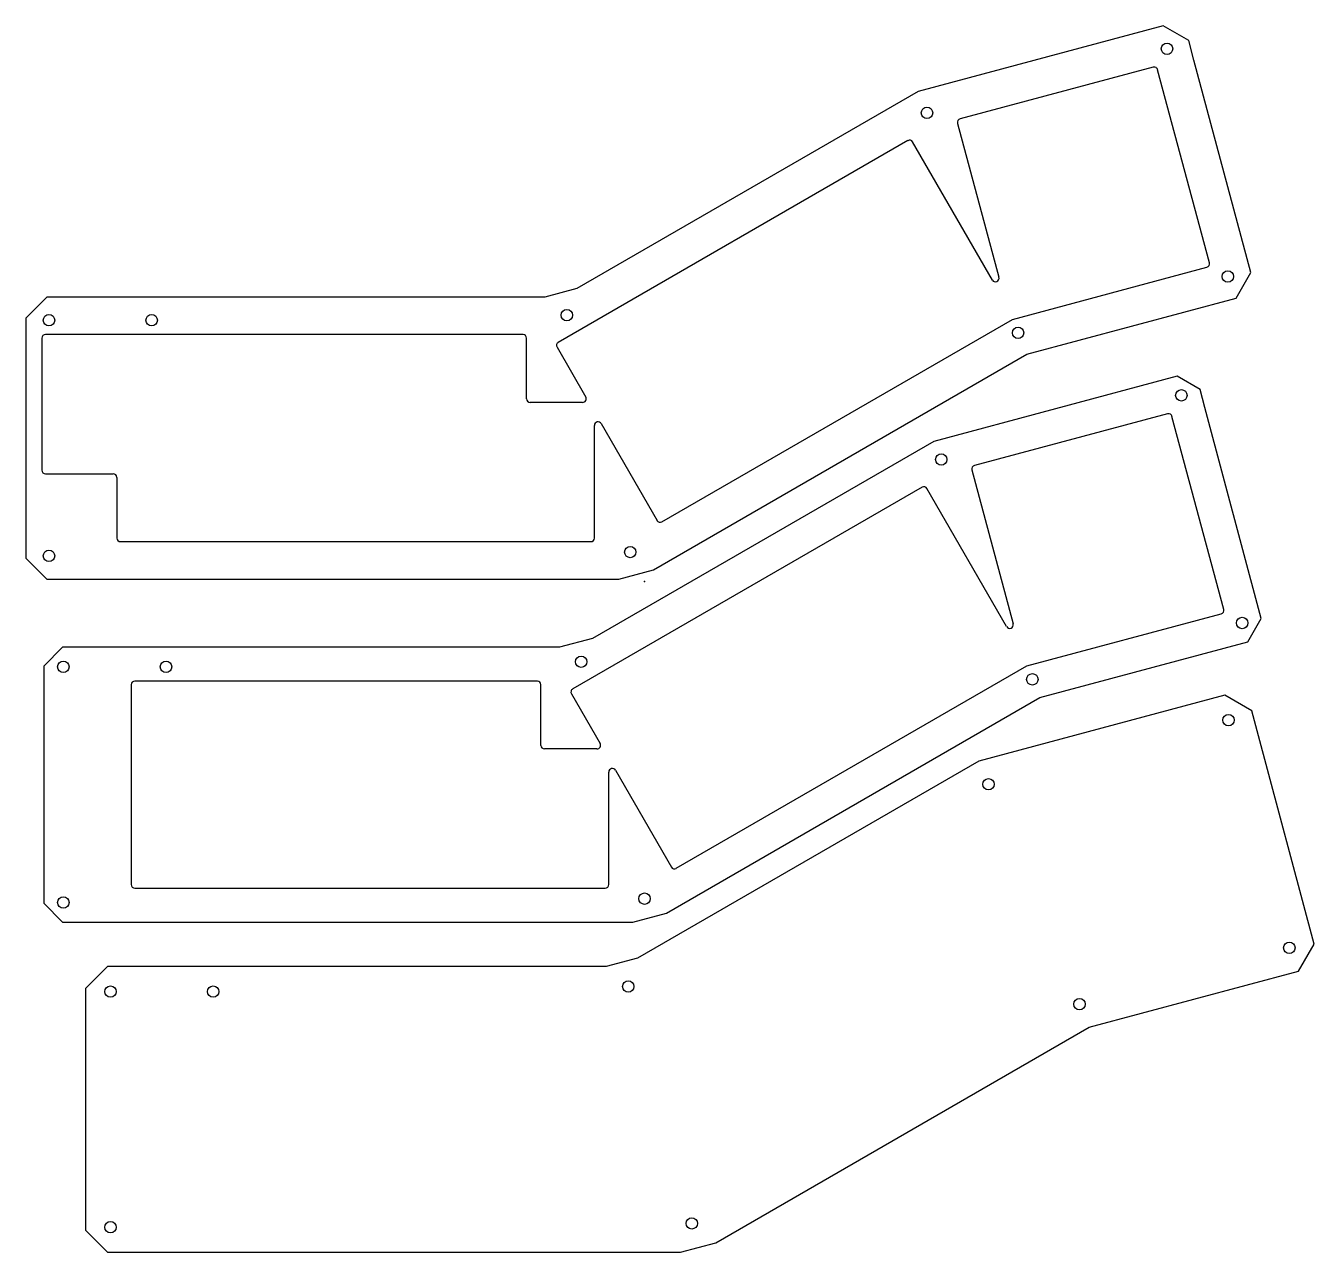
# Model space of a CAD drawing. Header units: millimetres. Extents: x -173 to 188, y -188 to 156.
import ezdxf

# ---------------------------------------------------------------- set-up
doc = ezdxf.new("R2010")
doc.units = ezdxf.units.MM
doc.header["$PDSIZE"] = -1

msp = doc.modelspace()

# ---------------------------------------------------------------- linework, layer by layer
at = {"color": 7, "linetype": 'Continuous'}
for p, q in [((145.27, 155.69), (76.62, 137.3)), ((152.44, 151.52), (145.27, 155.69)), ((153.87, 146.08), (152.44, 151.52)), ((169.81, 86.57), (153.87, 146.08)), ((142.5, 144.08), (88.41, 129.58)), ((158.22, 89.28), (143.72, 143.37)), ((76.62, 137.3), (-18.96, 82.11)), ((87.7, 128.36), (99.25, 85.24)), ((73.73, 123.51), (-24.13, 67.01)), ((97.42, 84.48), (75.1, 123.14)), ((103.06, 73.46), (157.51, 88.05)), ((165.66, 79.37), (169.81, 86.57)), ((-167.4, 79.71), (-173.27, 73.83)), ((-27.91, 79.71), (-167.4, 79.71)), ((-18.96, 82.11), (-27.91, 79.71)), ((107.11, 63.68), (165.66, 79.37)), ((-173.27, 73.83), (-173.27, 6.59)), ((4.87, 16.78), (103.06, 73.46)), ((-34.01, 69.21), (-167.77, 69.21)), ((-168.77, 68.21), (-168.77, 31.21)), ((-33.01, 51.21), (-33.01, 68.21)), ((-24.49, 65.64), (-16.45, 51.71)), ((2.56, 3.32), (107.11, 63.68)), ((149.14, 57.55), (81.02, 39.29)), ((155.59, 53.8), (149.14, 57.55)), ((156.91, 48.76), (155.59, 53.8)), ((-17.32, 50.21), (-32.01, 50.21)), ((146.51, 47.01), (92.42, 32.52)), ((172.75, -10.36), (156.91, 48.76)), ((-14.01, 12.21), (-14.01, 43.75)), ((-12.14, 44.25), (3.51, 17.14)), ((162.23, -7.79), (147.73, 46.3)), ((81.02, 39.29), (-14.57, -15.89)), ((-167.77, 30.21), (-148.77, 30.21)), ((-147.77, 29.21), (-147.77, 12.21)), ((91.71, 31.29), (103.26, -11.83)), ((77.75, 26.44), (-20.11, -30.06)), ((101.43, -12.59), (79.11, 26.07)), ((-146.77, 11.21), (-15.01, 11.21)), ((-173.27, 6.59), (-167.4, 0.71)), ((-167.4, 0.71), (-7.15, 0.71)), ((-7.15, 0.71), (2.56, 3.32)), ((107.07, -23.61), (161.52, -9.01)), ((169.01, -16.84), (172.75, -10.36)), ((-14.57, -15.89), (-23.77, -18.35)), ((110.74, -32.46), (169.01, -16.84)), ((-162.97, -18.35), (-168.26, -23.65)), ((-23.77, -18.35), (-162.97, -18.35)), ((-168.26, -23.65), (-168.26, -90.06)), ((8.89, -80.29), (107.07, -23.61)), ((-143.76, -28.85), (-143.76, -84.85)), ((-30, -27.85), (-142.76, -27.85)), ((-29, -45.85), (-29, -28.85)), ((-20.48, -31.43), (-12.44, -45.35)), ((6.18, -92.82), (110.74, -32.46)), ((162.56, -31.8), (93.64, -50.27)), ((170.09, -36.18), (162.56, -31.8)), ((171.57, -41.82), (170.09, -36.18)), ((187.57, -101.53), (171.57, -41.82)), ((-13.31, -46.85), (-28, -46.85)), ((93.64, -50.27), (-1.94, -105.45)), ((-10, -84.85), (-10, -53.32)), ((-8.13, -52.82), (7.52, -79.93)), ((-142.76, -85.85), (-11, -85.85)), ((-168.26, -90.06), (-162.97, -95.35)), ((-3.27, -95.35), (6.18, -92.82)), ((-162.97, -95.35), (-3.27, -95.35)), ((183.2, -109.09), (187.57, -101.53)), ((-150.38, -107.82), (-156.56, -113.99)), ((-10.76, -107.82), (-150.38, -107.82)), ((-1.94, -105.45), (-10.76, -107.82)), ((124.52, -124.82), (183.2, -109.09)), ((-156.56, -113.99), (-156.56, -181.64)), ((19.97, -185.18), (124.52, -124.82)), ((-156.56, -181.64), (-150.38, -187.82)), ((10.13, -187.82), (19.97, -185.18)), ((-150.38, -187.82), (10.13, -187.82))]:
    msp.add_line(p, q, dxfattribs=at)
for centre in [(146.34, 149.25), (79.11, 131.28), (163.37, 85.48), (-21.76, 74.63), (-166.77, 73.21), (-138.01, 73.21), (104.62, 69.7), (150.36, 52.18), (83.12, 34.21), (-166.77, 7.21), (-3.98, 8.29), (167.39, -11.58), (-17.74, -22.43), (-162.76, -23.85), (-134, -23.85), (108.63, -27.37), (163.56, -38.78), (96.33, -56.75), (-162.76, -89.85), (0.03, -88.78), (180.59, -102.55), (-4.54, -113.4), (-149.56, -114.82), (-120.79, -114.82), (121.83, -118.33), (-149.56, -180.82), (13.24, -179.74)]:
    msp.add_circle(centre, 1.6, dxfattribs=at)
for centre, start, end in [((142.76, 143.11), 15, 105), ((88.66, 128.62), 105, 195), ((74.23, 122.64), 30, 120), ((157.25, 89.02), 285, 15), ((98.29, 84.98), 210, 15), ((-167.77, 68.21), 90, 180), ((-34.01, 68.21), 0, 90), ((-23.63, 66.14), 120, 210), ((-32.01, 51.21), 180, 270), ((-17.32, 51.21), 270, 30), ((146.77, 46.04), 15, 105), ((-13.01, 43.75), 30, 180), ((92.68, 31.55), 105, 195), ((-167.77, 31.21), 180, 270), ((-148.77, 29.21), 0, 90), ((78.25, 25.57), 30, 120), ((4.37, 17.64), 210, 300), ((-146.77, 12.21), 180, 270), ((-15.01, 12.21), 270, 0), ((161.26, -8.05), 285, 15), ((102.3, -12.09), 210, 15), ((-142.76, -28.85), 90, 180), ((-30, -28.85), 0, 90), ((-19.61, -30.93), 120, 210), ((-28, -45.85), 180, 270), ((-13.31, -45.85), 270, 30), ((-9, -53.32), 30, 180), ((8.39, -79.43), 210, 300), ((-142.76, -84.85), 180, 270), ((-11, -84.85), 270, 0)]:
    msp.add_arc(centre, 1, start, end, dxfattribs=at)
msp.add_point((0, 0), dxfattribs=at)

doc.saveas('drawing.dxf')
